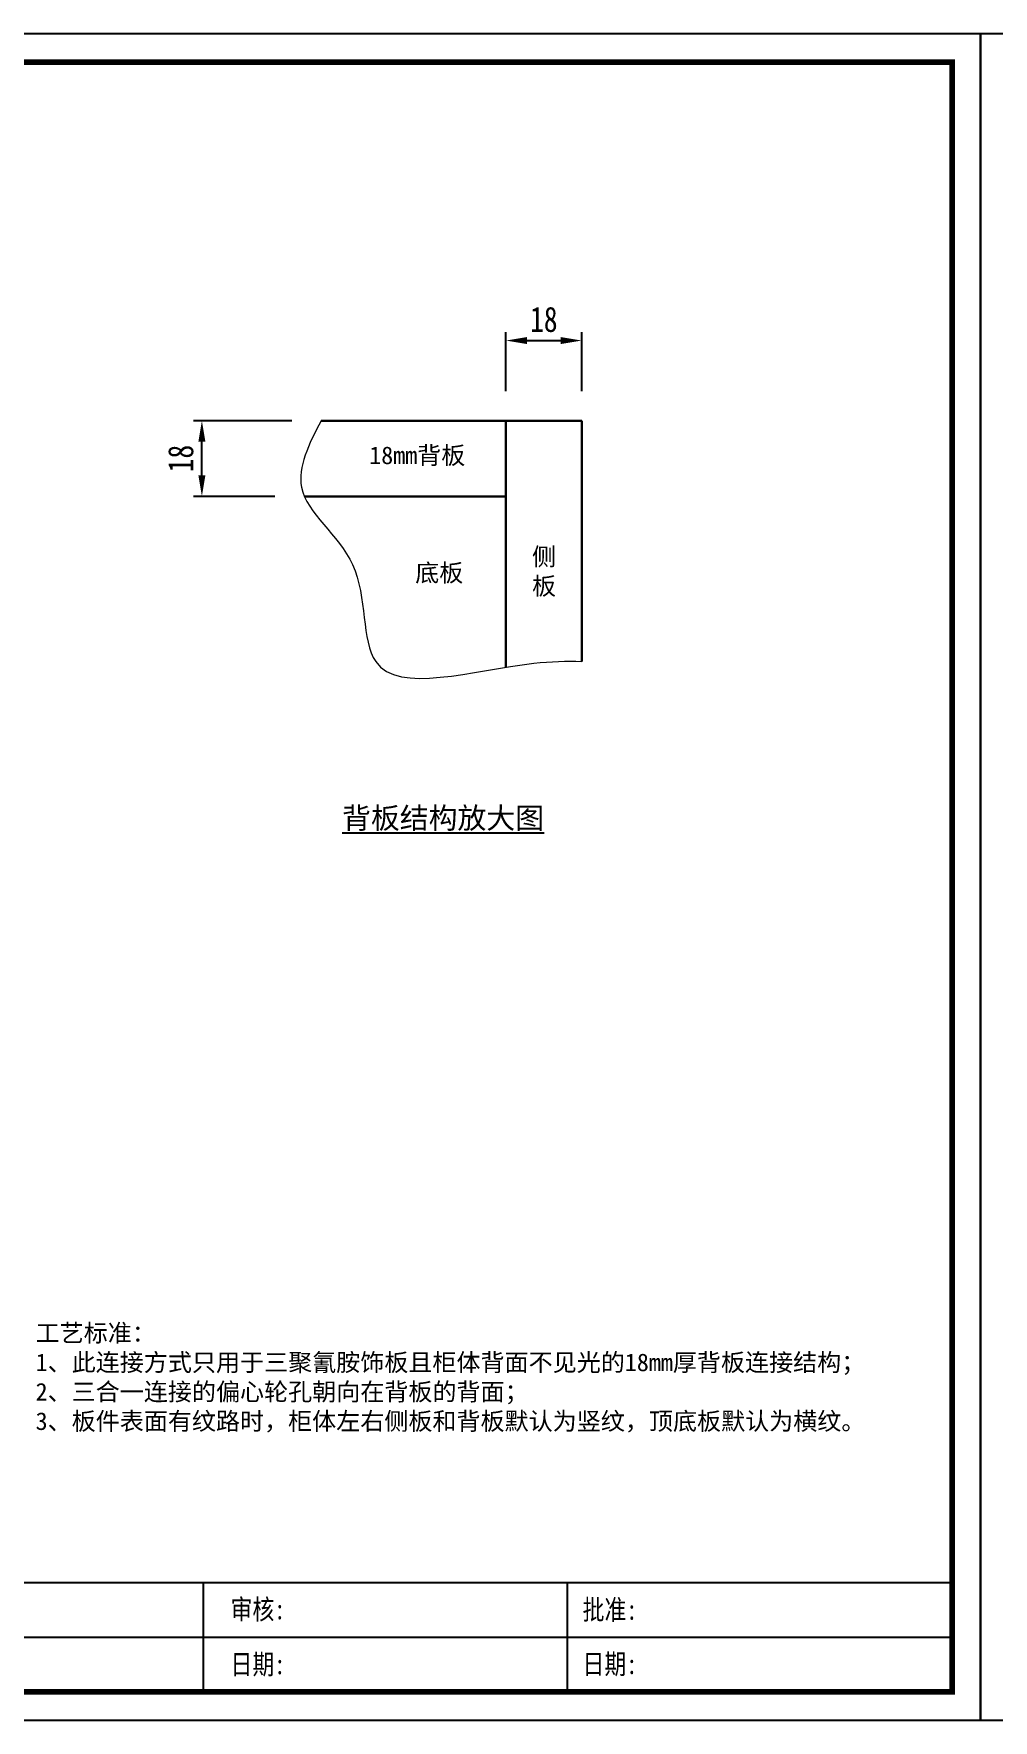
# Model space of a CAD drawing. Header units: millimetres. Extents: x 0 to 1097966, y -63096 to 223085.
# Drawn here: x 338894.1 to 339122.3, y -55190.8 to -54789.9 of the extents above; entities that cross this region are included whole.
import ezdxf

# ---------------------------------------------------------------- set-up
doc = ezdxf.new("R2010")
doc.units = ezdxf.units.MM
doc.layers.add('DZ-文字说明', color=1, linetype='Continuous')
doc.styles.add('DZ-宋体2.5', font='', dxfattribs={"width": 0.8, "height": 2.5})
doc.styles.add('TEXT', font='', dxfattribs={"width": 0.8})
doc.styles.add('宋体', font='')
doc.styles.get('DZ-宋体2.5').set_extended_font_data('SimSun')
doc.styles.get('TEXT').set_extended_font_data('SimSun')
doc.styles.get('宋体').set_extended_font_data('SimSun')
doc.dimstyles.new('副本 (2) (2) ISO-25', dxfattribs={"dimtxt": 18, "dimasz": 13, "dimexe": 6, "dimexo": 12, "dimgap": 6, "dimtad": 1, "dimtxsty": 'TEXT', "dimcen": 2.5, "dimclrd": 5, "dimclre": 5, "dimclrt": 5, "dimadec": 0, "dimazin": 0, "dimtfac": 1, "dimtmove": 0, "dimatfit": 3, "dimldrblk": 'BOXFILLED', "dimfxl": 1.25, "dimarcsym": 0})

# ---------------------------------------------------------------- blocks, each defined once
blk = doc.blocks.new('*D403')
at = {"color": 5, "lineweight": -2, "transparency": 16777216}
for p, q in [((338955.45, -54881.88), (338932.1, -54881.88)), ((338934.1, -54894.88), (338934.1, -54886.88)), ((338951.48, -54899.88), (338932.1, -54899.88))]:
    blk.add_line(p, q, dxfattribs=at)
at = {"color": 5, "lineweight": 5, "transparency": 16777216}
for points in [[(338933.27, -54886.88), (338934.94, -54886.88), (338934.1, -54881.88)], [(338933.27, -54894.88), (338934.94, -54894.88), (338934.1, -54899.88)]]:
    blk.add_solid(points, dxfattribs=at)
at = {"layer": 'Defpoints', "color": 0, "lineweight": 5, "transparency": 16777216}
for p in [(338934.1, -54881.88), (338962.45, -54881.88), (338958.48, -54899.88)]:
    blk.add_point(p, dxfattribs=at)
at = {"color": 5, "lineweight": 5, "transparency": 16777216, "insert": (338929.1, -54890.88), "char_height": 6, "attachment_point": 5, "rotation": 90, "style": 'TEXT'}
blk.add_mtext('18', dxfattribs=at)
blk = doc.blocks.new('_BoxFilled')
at = {"color": 0, "linetype": 'ByBlock', "lineweight": -2}
blk.add_line((-0.5, 0), (-1, 0), dxfattribs=at)
at = {"color": 0, "linetype": 'ByBlock'}
blk.add_solid([(-0.5, 0.5), (0.5, 0.5), (-0.5, -0.5), (0.5, -0.5)], dxfattribs=at)
blk = doc.blocks.new('*D404')
at = {"color": 5, "lineweight": -2, "transparency": 16777216}
for p, q in [((339006.4, -54874.88), (339006.4, -54860.83)), ((339024.4, -54874.88), (339024.4, -54860.83)), ((339011.4, -54862.83), (339019.4, -54862.83))]:
    blk.add_line(p, q, dxfattribs=at)
at = {"color": 5, "lineweight": 5, "transparency": 16777216}
for points in [[(339011.4, -54862), (339011.4, -54863.66), (339006.4, -54862.83)], [(339019.4, -54862), (339019.4, -54863.66), (339024.4, -54862.83)]]:
    blk.add_solid(points, dxfattribs=at)
at = {"layer": 'Defpoints', "color": 0, "lineweight": 5, "transparency": 16777216}
for p in [(339024.4, -54862.83), (339006.4, -54881.88), (339024.4, -54881.88)]:
    blk.add_point(p, dxfattribs=at)
at = {"color": 5, "lineweight": 5, "transparency": 16777216, "insert": (339015.4, -54857.83), "char_height": 6, "attachment_point": 5, "style": 'TEXT'}
blk.add_mtext('18', dxfattribs=at)

msp = doc.modelspace()

# ---------------------------------------------------------------- linework, layer by layer
at = {"lineweight": 30}
for p, q in [((338962.446, -54881.884), (339024.405, -54881.884)), ((339006.405, -54881.884), (339006.405, -54940.479)), ((339024.405, -54881.884), (339024.405, -54939.102)), ((338958.479, -54899.884), (339006.405, -54899.884))]:
    msp.add_line(p, q, dxfattribs=at)
for points in [[(338552.218, -55190.838), (339119.218, -55190.838), (339119.218, -54789.888), (338552.218, -54789.888)], [(339119.218, -55190.838), (339686.218, -55190.838), (339686.218, -54789.888), (339119.218, -54789.888)]]:
    msp.add_lwpolyline(points, close=True)
at = {"const_width": 1.35}
msp.add_lwpolyline([(338558.968, -55184.088), (339112.468, -55184.088), (339112.468, -54796.638), (338558.968, -54796.638)], close=True, dxfattribs=at)
at = {"color": 251, "lineweight": 5, "true_color": 0x636466}
msp.add_open_spline([(338962.446, -54881.884), (338959.5, -54887.449), (338953.31, -54900.245), (338974.759, -54914.21), (338969.76, -54950.677), (339003.191, -54939.56), (339020.806, -54938.987), (339024.405, -54939.102)], degree=3, knots=[1.4153334, 1.4153334, 1.4153334, 1.4153334, 18.0642885, 40.1089047, 63.8022413, 101.4458684, 111.6737058, 111.6737058, 111.6737058, 111.6737058], dxfattribs=at)
at = {"layer": 'DZ-文字说明', "color": 7}
for p, q in [((338934.469, -55184.088), (338934.469, -55158.11)), ((339021.049, -55184.088), (339021.049, -55158.11)), ((338648.299, -55171.099), (339112.468, -55171.099))]:
    msp.add_line(p, q, dxfattribs=at)
msp.add_lwpolyline([(338558.968, -55158.11), (339112.468, -55158.11), (339112.468, -55184.088), (338558.968, -55184.088)], close=True, dxfattribs=at)

# ---------------------------------------------------------------- texts
at = {"style": 'DZ-宋体2.5', "width": 0.8}
for s, p in [('审核:', (338940.904, -55166.845)), ('批准:', (339024.6, -55166.925)), ('日期:', (338940.904, -55179.906)), ('日期:', (339024.6, -55179.849))]:
    msp.add_text(s, height=4.7732, dxfattribs=at).set_placement(p)
at = {"color": 252, "true_color": 0x939598, "width": 31.34167, "attachment_point": 4, "style": '宋体'}
for s, insert, char_height in [('18mm背板', (338973.887, -54890.342), 4.1923), ('侧\\P板', (339012.603, -54917.924), 4.192), ('底板', (338984.821, -54918.283), 4.1923)]:
    msp.add_mtext(s, dxfattribs=dict(at, insert=insert, char_height=char_height))
at = {"color": 4, "insert": (338967.43, -54976.614), "char_height": 5.03079, "width": 54.39228, "attachment_point": 4, "style": '宋体'}
msp.add_mtext('{\\L\\C256;背板结构放大图}', dxfattribs=at)
at = {"insert": (338894.572, -55106.053), "char_height": 4.19232, "width": 258.13231, "attachment_point": 4, "style": '宋体'}
msp.add_mtext('\\P工艺标准：{\\H1.41352x; }\\P1、此连接方式只用于三聚氰胺饰板且柜体背面不见光的18mm厚背板连接结构；\\P2、三合一连接的偏心轮孔朝向在背板的背面；{\\H1.45383x; }\\P3、板件表面有纹路时，柜体左右侧板和背板默认为竖纹，顶底板默认为横纹。', dxfattribs=at)

# ---------------------------------------------------------------- dimensions: what is measured, and where the dimension line sits
at = {"color": 251, "lineweight": 5, "true_color": 0x636466}
dim = msp.add_linear_dim(base=(339024.405, -54862.83), p1=(339006.405, -54881.884), p2=(339024.405, -54881.884), dimstyle='副本 (2) (2) ISO-25', override={"dimtxt": 6, "dimasz": 5, "dimexe": 2, "dimexo": 7, "dimgap": 2, "dimfxl": 30, "dimfxlon": 1}, dxfattribs=at)
dim.commit()
dim.dimension.update_dxf_attribs({"geometry": '*D404', "text_midpoint": (339015.405, -54857.83)})
dim = msp.add_linear_dim(base=(338934.103, -54881.884), p1=(338958.479, -54899.884), p2=(338962.446, -54881.884), angle=90, dimstyle='副本 (2) (2) ISO-25', override={"dimtxt": 6, "dimasz": 5, "dimexe": 2, "dimexo": 7, "dimgap": 2, "dimfxl": 30, "dimfxlon": 1}, dxfattribs=at)
dim.commit()
dim.dimension.update_dxf_attribs({"geometry": '*D403', "text_midpoint": (338929.103, -54890.884)})

doc.saveas('drawing.dxf')
